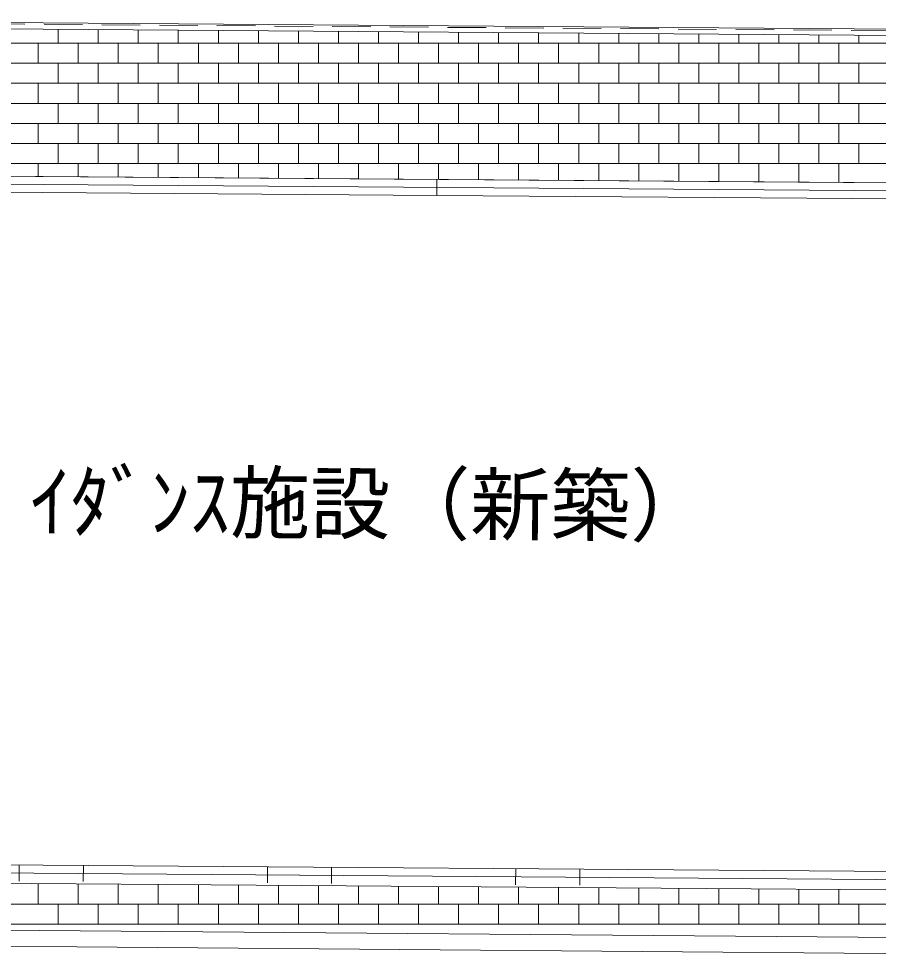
# Model space of a CAD drawing. Units: millimetres, scale not verified. Extents: x -94331 to 144568, y -56598 to 62562.
# Drawn here: x -30579 to -19843, y -36852 to -25182 of the extents above; entities that cross this region are included whole.
import ezdxf
from ezdxf.enums import TextEntityAlignment as Align

# ---------------------------------------------------------------- set-up
doc = ezdxf.new("R2010")
doc.units = ezdxf.units.MM
doc.header["$LTSCALE"] = 400
doc.linetypes.add('DASHED1', pattern=[1.8, 1.2, -0.6])
for name, color, linetype, lineweight in [('0-2_壁', 7, 'Continuous', 9), ('0-3_建具', 7, 'DASHED1', 9), ('0-5_雑', 7, 'Continuous', 9)]:
    doc.layers.add(name, color=color, linetype=linetype, lineweight=lineweight)
doc.layers.add('0-7_ハッチ', color=7, linetype='Continuous')
doc.styles.add('ＭＳ ゴシック', font='')
doc.styles.get('ＭＳ ゴシック').set_extended_font_data('MS Gothic')

msp = doc.modelspace()

# ---------------------------------------------------------------- linework, layer by layer
at = {"layer": '0-2_壁'}
for p, q in [((-37040.4, -25182.1), (-17187.3, -25331.2)), ((-37041, -25262.1), (-17187.9, -25411.2)), ((-34856.1, -27118), (-19156.6, -27235.9)), ((-34756.9, -27218.7), (-19257.3, -27335.1)), ((-19358.1, -27434.4), (-25357.9, -27389.3)), ((-19221.1, -35835.6), (-34720.7, -35719.2)), ((-30572.3, -35950.4), (-30570.8, -35750.4)), ((-29770.8, -35756.4), (-29772.3, -35956.4)), ((-27472.4, -35973.7), (-27470.9, -35773.7)), ((-26670.9, -35779.7), (-26672.4, -35979.7)), ((-24372.5, -35997), (-24371, -35797)), ((-23571, -35803), (-23572.5, -36003)), ((-37925.7, -36503.6), (-4713.6, -36778.8))]:
    msp.add_line(p, q, dxfattribs=at)
for points in [[(-34856.1, -27118), (-34922.4, -35946), (-6823.2, -36156.9), (-6756.9, -27329), (-6821.5, -35928.7)], [(-25356.4, -27189.3), (-25357.9, -27389.3), (-34657.6, -27319.5), (-34710.6, -34369.3), (-34910.6, -34367.8)], [(-19257.3, -27335.1), (-19321.9, -35934.9), (-34821.4, -35818.5)], [(-64151.2, -36486.3), (-37927.4, -36703.6), (-4632.4, -36979.5)]]:
    msp.add_lwpolyline(points, dxfattribs=at)
msp.add_lwpolyline([(-34856.1, -27118), (-34922.4, -35946), (-6823.2, -36156.9), (-6756.9, -27329), (-10956.8, -27297.4), (-10970.3, -29097.4), (-19170.5, -29085.8), (-19156.6, -27235.9)], close=True, dxfattribs=at)
at = {"layer": '0-3_建具'}
msp.add_line((-36741.8, -25203.8), (-4840.8, -25443.3), dxfattribs=at)
at = {"layer": '0-5_雑'}
for p, q in [((-30085.1, -25314.4), (-30085.1, -25489)), ((-29585.1, -25318.1), (-29585.1, -25489)), ((-29085.1, -25321.9), (-29085.1, -25489)), ((-28585.1, -25325.6), (-28585.1, -25489)), ((-28085.1, -25329.4), (-28085.1, -25489)), ((-27585.1, -25333.1), (-27585.1, -25489)), ((-27085.1, -25336.9), (-27085.1, -25489)), ((-26585.1, -25340.6), (-26585.1, -25489)), ((-26085.1, -25344.4), (-26085.1, -25489)), ((-25585.1, -25348.1), (-25585.1, -25489)), ((-25085.1, -25351.9), (-25085.1, -25489)), ((-24585.1, -25355.7), (-24585.1, -25489)), ((-24085.1, -25359.4), (-24085.1, -25489)), ((-23585.1, -25363.2), (-23585.1, -25489)), ((-23085.1, -25366.9), (-23085.1, -25489)), ((-22585.1, -25370.7), (-22585.1, -25489)), ((-22085.1, -25374.4), (-22085.1, -25489)), ((-21585.1, -25378.2), (-21585.1, -25489)), ((-21085.1, -25381.9), (-21085.1, -25489)), ((-20585.1, -25385.7), (-20585.1, -25489)), ((-20085.1, -25389.4), (-20085.1, -25489)), ((-37043, -25489), (-8409.6, -25489)), ((-30335.1, -25489), (-30335.1, -25739)), ((-29835.1, -25489), (-29835.1, -25739)), ((-29335.1, -25489), (-29335.1, -25739)), ((-28835.1, -25489), (-28835.1, -25739)), ((-28335.1, -25489), (-28335.1, -25739)), ((-27835.1, -25489), (-27835.1, -25739)), ((-27335.1, -25489), (-27335.1, -25739)), ((-26835.1, -25489), (-26835.1, -25739)), ((-26335.1, -25489), (-26335.1, -25739)), ((-25835.1, -25489), (-25835.1, -25739)), ((-25335.1, -25489), (-25335.1, -25739)), ((-24835.1, -25489), (-24835.1, -25739)), ((-24335.1, -25489), (-24335.1, -25739)), ((-23835.1, -25489), (-23835.1, -25739)), ((-23335.1, -25489), (-23335.1, -25739)), ((-22835.1, -25489), (-22835.1, -25739)), ((-22335.1, -25489), (-22335.1, -25739)), ((-21835.1, -25489), (-21835.1, -25739)), ((-21335.1, -25489), (-21335.1, -25739)), ((-20835.1, -25489), (-20835.1, -25739)), ((-20335.1, -25489), (-20335.1, -25739)), ((-37243.9, -25739), (-9019.1, -25739)), ((-30085.1, -25739), (-30085.1, -25989)), ((-29585.1, -25739), (-29585.1, -25989)), ((-29085.1, -25739), (-29085.1, -25989)), ((-28585.1, -25739), (-28585.1, -25989)), ((-28085.1, -25739), (-28085.1, -25989)), ((-27585.1, -25739), (-27585.1, -25989)), ((-27085.1, -25739), (-27085.1, -25989)), ((-26585.1, -25739), (-26585.1, -25989)), ((-26085.1, -25739), (-26085.1, -25989)), ((-25585.1, -25739), (-25585.1, -25989)), ((-25085.1, -25739), (-25085.1, -25989)), ((-24585.1, -25739), (-24585.1, -25989)), ((-24085.1, -25739), (-24085.1, -25989)), ((-23585.1, -25739), (-23585.1, -25989)), ((-23085.1, -25739), (-23085.1, -25989)), ((-22585.1, -25739), (-22585.1, -25989)), ((-22085.1, -25739), (-22085.1, -25989)), ((-21585.1, -25739), (-21585.1, -25989)), ((-21085.1, -25739), (-21085.1, -25989)), ((-20585.1, -25739), (-20585.1, -25989)), ((-20085.1, -25739), (-20085.1, -25989)), ((-37245.8, -25989), (-9996, -25989)), ((-30335.1, -25989), (-30335.1, -26239)), ((-29835.1, -25989), (-29835.1, -26239)), ((-29335.1, -25989), (-29335.1, -26239)), ((-28835.1, -25989), (-28835.1, -26239)), ((-28335.1, -25989), (-28335.1, -26239)), ((-27835.1, -25989), (-27835.1, -26239)), ((-27335.1, -25989), (-27335.1, -26239)), ((-26835.1, -25989), (-26835.1, -26239)), ((-26335.1, -25989), (-26335.1, -26239)), ((-25835.1, -25989), (-25835.1, -26239)), ((-25335.1, -25989), (-25335.1, -26239)), ((-24835.1, -25989), (-24835.1, -26239)), ((-24335.1, -25989), (-24335.1, -26239)), ((-23835.1, -25989), (-23835.1, -26239)), ((-23335.1, -25989), (-23335.1, -26239)), ((-22835.1, -25989), (-22835.1, -26239)), ((-22335.1, -25989), (-22335.1, -26239)), ((-21835.1, -25989), (-21835.1, -26239)), ((-21335.1, -25989), (-21335.1, -26239)), ((-20835.1, -25989), (-20835.1, -26239)), ((-20335.1, -25989), (-20335.1, -26239)), ((-37247.7, -26239), (-17196, -26239)), ((-30085.1, -26239), (-30085.1, -26489)), ((-29585.1, -26239), (-29585.1, -26489)), ((-29085.1, -26239), (-29085.1, -26489)), ((-28585.1, -26239), (-28585.1, -26489)), ((-28085.1, -26239), (-28085.1, -26489)), ((-27585.1, -26239), (-27585.1, -26489)), ((-27085.1, -26239), (-27085.1, -26489)), ((-26585.1, -26239), (-26585.1, -26489)), ((-26085.1, -26239), (-26085.1, -26489)), ((-25585.1, -26239), (-25585.1, -26489)), ((-25085.1, -26239), (-25085.1, -26489)), ((-24585.1, -26239), (-24585.1, -26489)), ((-24085.1, -26239), (-24085.1, -26489)), ((-23585.1, -26239), (-23585.1, -26489)), ((-23085.1, -26239), (-23085.1, -26489)), ((-22585.1, -26239), (-22585.1, -26489)), ((-22085.1, -26239), (-22085.1, -26489)), ((-21585.1, -26239), (-21585.1, -26489)), ((-21085.1, -26239), (-21085.1, -26489)), ((-20585.1, -26239), (-20585.1, -26489)), ((-20085.1, -26239), (-20085.1, -26489)), ((-37249.6, -26489), (-17196, -26489)), ((-30335.1, -26489), (-30335.1, -26739)), ((-29835.1, -26489), (-29835.1, -26739)), ((-29335.1, -26489), (-29335.1, -26739)), ((-28835.1, -26489), (-28835.1, -26739)), ((-28335.1, -26489), (-28335.1, -26739)), ((-27835.1, -26489), (-27835.1, -26739)), ((-27335.1, -26489), (-27335.1, -26739)), ((-26835.1, -26489), (-26835.1, -26739)), ((-26335.1, -26489), (-26335.1, -26739)), ((-25835.1, -26489), (-25835.1, -26739)), ((-25335.1, -26489), (-25335.1, -26739)), ((-24835.1, -26489), (-24835.1, -26739)), ((-24335.1, -26489), (-24335.1, -26739)), ((-23835.1, -26489), (-23835.1, -26739)), ((-23335.1, -26489), (-23335.1, -26739)), ((-22835.1, -26489), (-22835.1, -26739)), ((-22335.1, -26489), (-22335.1, -26739)), ((-21835.1, -26489), (-21835.1, -26739)), ((-21335.1, -26489), (-21335.1, -26739)), ((-20835.1, -26489), (-20835.1, -26739)), ((-20335.1, -26489), (-20335.1, -26739)), ((-37251.4, -26739), (-17196, -26739)), ((-30085.1, -26739), (-30085.1, -26989)), ((-29585.1, -26739), (-29585.1, -26989)), ((-29085.1, -26739), (-29085.1, -26989)), ((-28585.1, -26739), (-28585.1, -26989)), ((-28085.1, -26739), (-28085.1, -26989)), ((-27585.1, -26739), (-27585.1, -26989)), ((-27085.1, -26739), (-27085.1, -26989)), ((-26585.1, -26739), (-26585.1, -26989)), ((-26085.1, -26739), (-26085.1, -26989)), ((-25585.1, -26739), (-25585.1, -26989)), ((-25085.1, -26739), (-25085.1, -26989)), ((-24585.1, -26739), (-24585.1, -26989)), ((-24085.1, -26739), (-24085.1, -26989)), ((-23585.1, -26739), (-23585.1, -26989)), ((-23085.1, -26739), (-23085.1, -26989)), ((-22585.1, -26739), (-22585.1, -26989)), ((-22085.1, -26739), (-22085.1, -26989)), ((-21585.1, -26739), (-21585.1, -26989)), ((-21085.1, -26739), (-21085.1, -26989)), ((-20585.1, -26739), (-20585.1, -26989)), ((-20085.1, -26739), (-20085.1, -26989)), ((-37253.3, -26989), (-17196, -26989)), ((-30335.1, -26989), (-30335.1, -27151.9)), ((-29835.1, -26989), (-29835.1, -27155.7)), ((-29335.1, -26989), (-29335.1, -27159.4)), ((-28835.1, -26989), (-28835.1, -27163.2)), ((-28335.1, -26989), (-28335.1, -27166.9)), ((-27835.1, -26989), (-27835.1, -27170.7)), ((-27335.1, -26989), (-27335.1, -27174.5)), ((-26835.1, -26989), (-26835.1, -27178.2)), ((-26335.1, -26989), (-26335.1, -27182)), ((-25835.1, -26989), (-25835.1, -27185.7)), ((-25335.1, -26989), (-25335.1, -27189.5)), ((-24835.1, -26989), (-24835.1, -27193.2)), ((-24335.1, -26989), (-24335.1, -27197)), ((-23835.1, -26989), (-23835.1, -27200.7)), ((-23335.1, -26989), (-23335.1, -27204.5)), ((-22835.1, -26989), (-22835.1, -27208.2)), ((-22335.1, -26989), (-22335.1, -27212)), ((-21835.1, -26989), (-21835.1, -27215.8)), ((-21335.1, -26989), (-21335.1, -27219.5)), ((-20835.1, -26989), (-20835.1, -27223.3)), ((-20335.1, -26989), (-20335.1, -27227)), ((-30335.1, -35980.4), (-30335.1, -36239)), ((-29835.1, -35984.1), (-29835.1, -36239)), ((-29335.1, -35987.9), (-29335.1, -36239)), ((-28835.1, -35991.7), (-28835.1, -36239)), ((-28335.1, -35995.4), (-28335.1, -36239)), ((-27835.1, -35999.2), (-27835.1, -36239)), ((-27335.1, -36002.9), (-27335.1, -36239)), ((-26835.1, -36006.7), (-26835.1, -36239)), ((-26335.1, -36010.4), (-26335.1, -36239)), ((-25835.1, -36014.2), (-25835.1, -36239)), ((-25335.1, -36017.9), (-25335.1, -36239)), ((-24835.1, -36021.7), (-24835.1, -36239)), ((-24335.1, -36025.4), (-24335.1, -36239)), ((-23835.1, -36029.2), (-23835.1, -36239)), ((-23335.1, -36033), (-23335.1, -36239)), ((-22835.1, -36036.7), (-22835.1, -36239)), ((-22335.1, -36040.5), (-22335.1, -36239)), ((-21835.1, -36044.2), (-21835.1, -36239)), ((-21335.1, -36048), (-21335.1, -36239)), ((-20835.1, -36051.7), (-20835.1, -36239)), ((-20335.1, -36055.5), (-20335.1, -36239)), ((-37923.5, -36239), (-4165.1, -36239)), ((-30085.1, -36239), (-30085.1, -36489)), ((-29585.1, -36239), (-29585.1, -36489)), ((-29085.1, -36239), (-29085.1, -36489)), ((-28585.1, -36239), (-28585.1, -36489)), ((-28085.1, -36239), (-28085.1, -36489)), ((-27585.1, -36239), (-27585.1, -36489)), ((-27085.1, -36239), (-27085.1, -36489)), ((-26585.1, -36239), (-26585.1, -36489)), ((-26085.1, -36239), (-26085.1, -36489)), ((-25585.1, -36239), (-25585.1, -36489)), ((-25085.1, -36239), (-25085.1, -36489)), ((-24585.1, -36239), (-24585.1, -36489)), ((-24085.1, -36239), (-24085.1, -36489)), ((-23585.1, -36239), (-23585.1, -36489)), ((-23085.1, -36239), (-23085.1, -36489)), ((-22585.1, -36239), (-22585.1, -36489)), ((-22085.1, -36239), (-22085.1, -36489)), ((-21585.1, -36239), (-21585.1, -36489)), ((-21085.1, -36239), (-21085.1, -36489)), ((-20585.1, -36239), (-20585.1, -36489)), ((-20085.1, -36239), (-20085.1, -36489)), ((-37925.6, -36489), (-4419.1, -36489))]:
    msp.add_line(p, q, dxfattribs=at)

# ---------------------------------------------------------------- texts
at = {"layer": '0-7_ハッチ', "style": 'ＭＳ ゴシック'}
msp.add_text('ｶﾞｲﾀﾞﾝｽ施設（新築）', height=733.1, rotation=359.57, dxfattribs=at).set_placement((-31442.3, -31784), align=Align.BOTTOM_LEFT)

doc.saveas('drawing.dxf')
